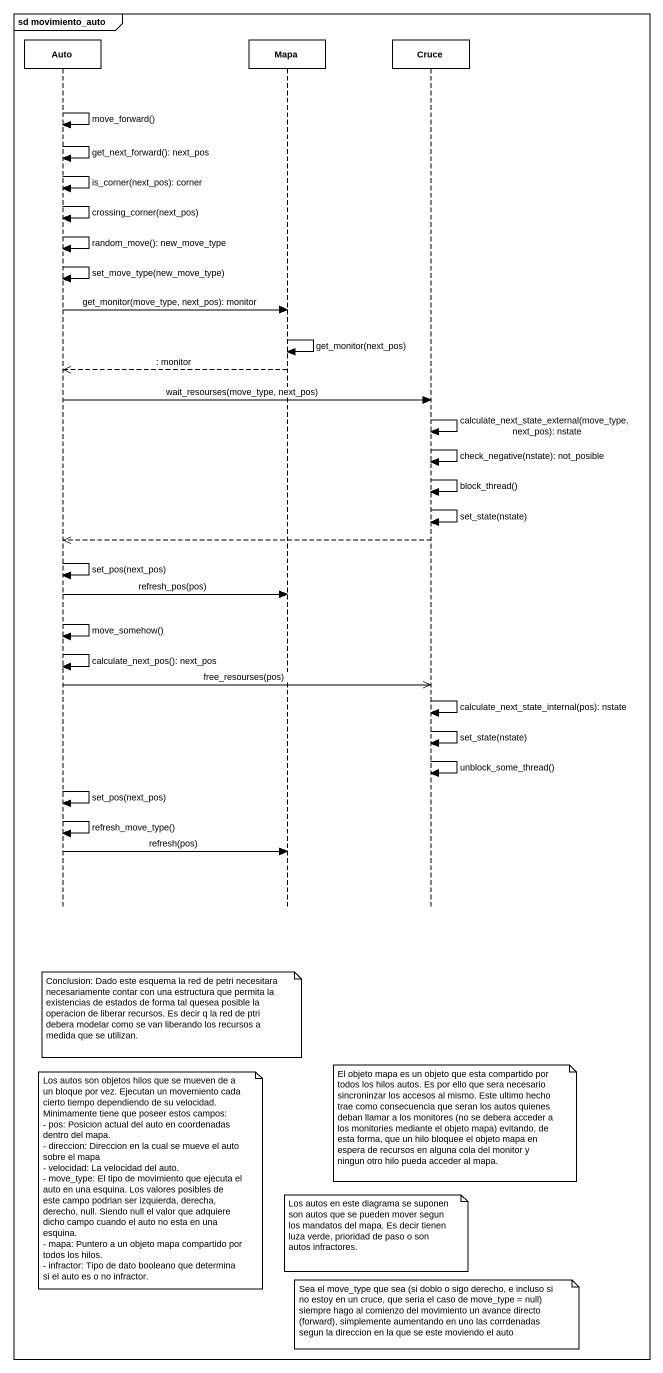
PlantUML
@startuml
mainframe sd movimiento_auto
hide footbox
participant Auto
participant Mapa
participant Cruce

Auto -> Auto : move_forward()
Auto -> Auto : get_next_forward(): next_pos
Auto -> Auto : is_corner(next_pos): corner
Auto -> Auto : crossing_corner(next_pos)
Auto -> Auto : random_move(): new_move_type
Auto -> Auto : set_move_type(new_move_type)
Auto -> Mapa : get_monitor(move_type, next_pos): monitor
Mapa -> Mapa : get_monitor(next_pos)
Mapa -->> Auto : : monitor
Auto -> Cruce : wait_resourses(move_type, next_pos)
Cruce -> Cruce : calculate_next_state_external(move_type, next_pos): nstate
Cruce -> Cruce : check_negative(nstate): not_posible
Cruce -> Cruce : block_thread()
Cruce -> Cruce : set_state(nstate)
Cruce -->> Auto
Auto -> Auto : set_pos(next_pos)
Auto -> Mapa : refresh_pos(pos)
Auto -> Auto : move_somehow()
Auto -> Auto : calculate_next_pos(): next_pos
Auto ->> Cruce : free_resourses(pos)
Cruce -> Cruce : calculate_next_state_internal(pos): nstate
Cruce -> Cruce : set_state(nstate)
Cruce -> Cruce : unblock_some_thread()
Auto -> Auto : set_pos(next_pos)
Auto -> Auto : refresh_move_type()
Auto -> Mapa : refresh(pos)
note over Auto : Conclusion: Dado este esquema la red de petri necesitara necesariamente contar con una estructura que permita la existencias de estados de forma tal quesea posible la operacion de liberar recursos. Es decir q la red de ptri debera modelar como se van liberando los recursos a medida que se utilizan.
note over Cruce : El objeto mapa es un objeto que esta compartido por todos los hilos autos. Es por ello que sera necesario sincroninzar los accesos al mismo. Este ultimo hecho trae como consecuencia que seran los autos quienes deban llamar a los monitores (no se debera acceder a los monitories mediante el objeto mapa) evitando, de esta forma, que un hilo bloquee el objeto mapa en espera de recursos en alguna cola del monitor y ningun otro hilo pueda acceder al mapa.
note over Auto
  Los autos son objetos hilos que se mueven de a un bloque por vez. Ejecutan un movemiento cada cierto tiempo dependiendo de su velocidad.
  Minimamente tiene que poseer estos campos:
  - pos: Posicion actual del auto en coordenadas dentro del mapa.
  - direccion: Direccion en la cual se mueve el auto sobre el mapa
  - velocidad: La velocidad del auto.
  - move_type: El tipo de movimiento que ejecuta el auto en una esquina. Los valores posibles de este campo podrian ser izquierda, derecha, derecho, null. Siendo null el valor que adquiere dicho campo cuando el auto no esta en una esquina.
  - mapa: Puntero a un objeto mapa compartido por todos los hilos.
  - infractor: Tipo de dato booleano que determina si el auto es o no infractor.
end note
note over Cruce : Los autos en este diagrama se suponen son autos que se pueden mover segun los mandatos del mapa. Es decir tienen luza verde, prioridad de paso o son autos infractores.
note over Cruce : Sea el move_type que sea (si doblo o sigo derecho, e incluso si no estoy en un cruce, que seria el caso de move_type = null) siempre hago al comienzo del movimiento un avance directo (forward), simplemente aumentando en uno las corrdenadas segun la direccion en la que se este moviendo el auto
@enduml
